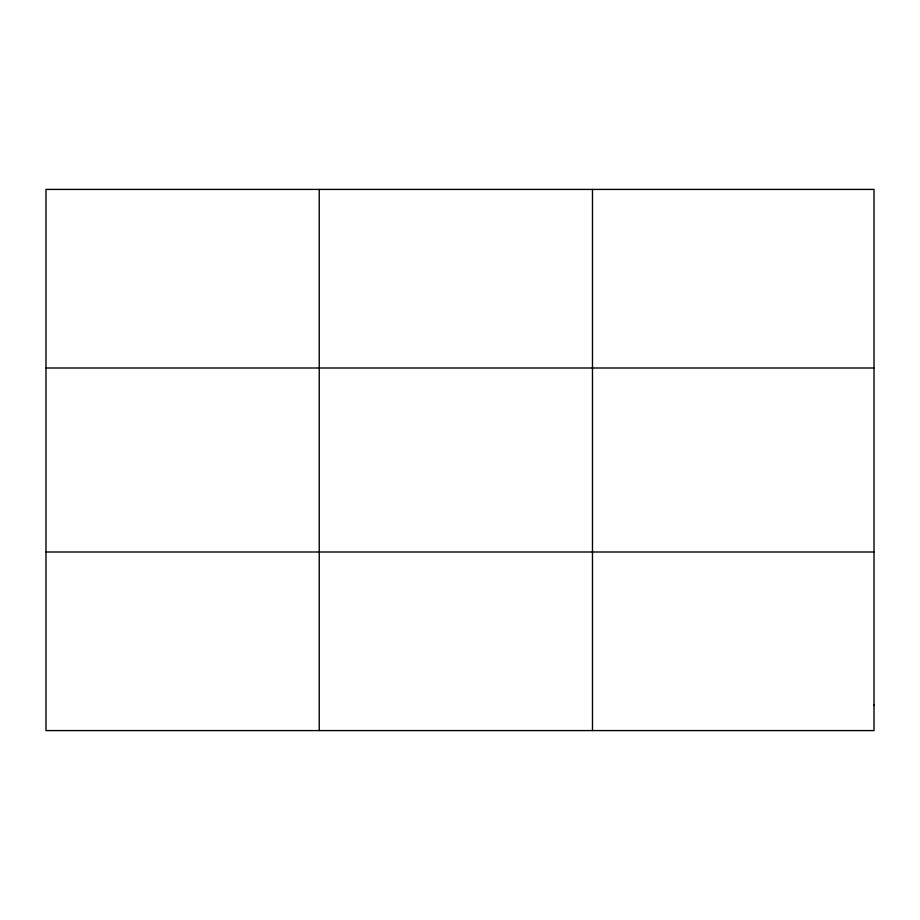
<?xml version="1.0" encoding="UTF-8"?>
<svg xmlns="http://www.w3.org/2000/svg" width="920" height="920" viewBox="0 0 920 920"><rect width="100%" height="100%" fill="white"/><g stroke="black" fill="none" stroke-linecap="round" stroke-linejoin="round"><path stroke-width="1.38" d="M319.24 189.416L319.24 730.583M592.48 189.416L592.48 730.583M46 368L874 368M46 552L874 552M874 705.065L874 730.583L46 730.583L46 189.416L874 189.416L874 705.065"/></g></svg>
